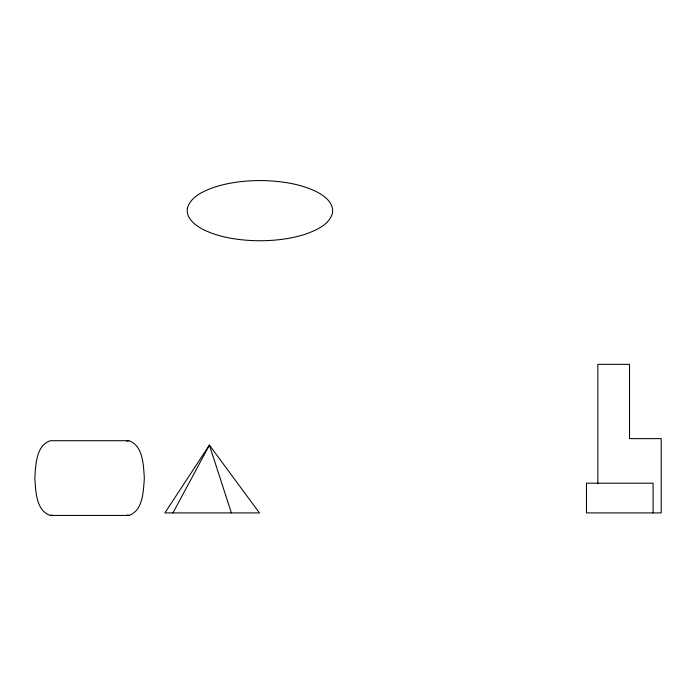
<?xml version="1.0" encoding="UTF-8"?>
<svg xmlns="http://www.w3.org/2000/svg" width="696" height="696" viewBox="0 0 696 696"><rect width="100%" height="100%" fill="white"/><g stroke="black" fill="none" stroke-linecap="round" stroke-linejoin="round"><path stroke-width="1.04" d="M172.956 512.909L209.4 445.101L259.434 512.909L164.882 512.909L209.4 445.101L231.394 512.909M50.312 515.432L128.838 515.432C143.298 510.629 143.367 490.784 144.35 478.074C143.385 465.32 143.289 445.562 128.838 440.716L50.312 440.716C35.87 445.562 35.766 465.32 34.8 478.074C35.792 490.784 35.853 510.629 50.312 515.432L51.895 515.04M126.846 441.186L128.838 440.716M127.255 515.04L128.838 515.432M653.1 512.909L653.1 483.189L586.476 483.189L586.476 512.909L661.2 512.909L661.2 438.628L629.532 438.628L629.532 364.347L597.855 364.347L597.855 483.842M187.45 207.965C185.562 218.213 195.402 225.556 203.432 229.636C218.935 237.188 236.318 239.85 253.405 240.642C271.066 241.199 288.962 239.511 305.822 234.03C316.245 230.167 328.921 224.999 332.436 213.368C334.324 203.119 324.484 195.776 316.454 191.696C300.95 184.144 283.568 181.482 266.481 180.69C248.82 180.133 230.924 181.821 214.064 187.294C203.65 191.156 190.974 196.333 187.45 207.965"/></g></svg>
